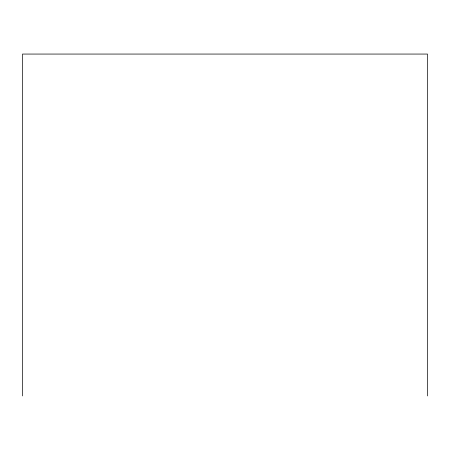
<?xml version="1.0" encoding="UTF-8"?>
<svg xmlns="http://www.w3.org/2000/svg" width="450" height="450" viewBox="0 0 450 450"><rect width="100%" height="100%" fill="white"/><g stroke="black" fill="none" stroke-linecap="round" stroke-linejoin="round"><path stroke-width="0.67" d="M427.5 395.938L427.5 54.062L22.5 54.062L22.5 395.938"/></g></svg>
